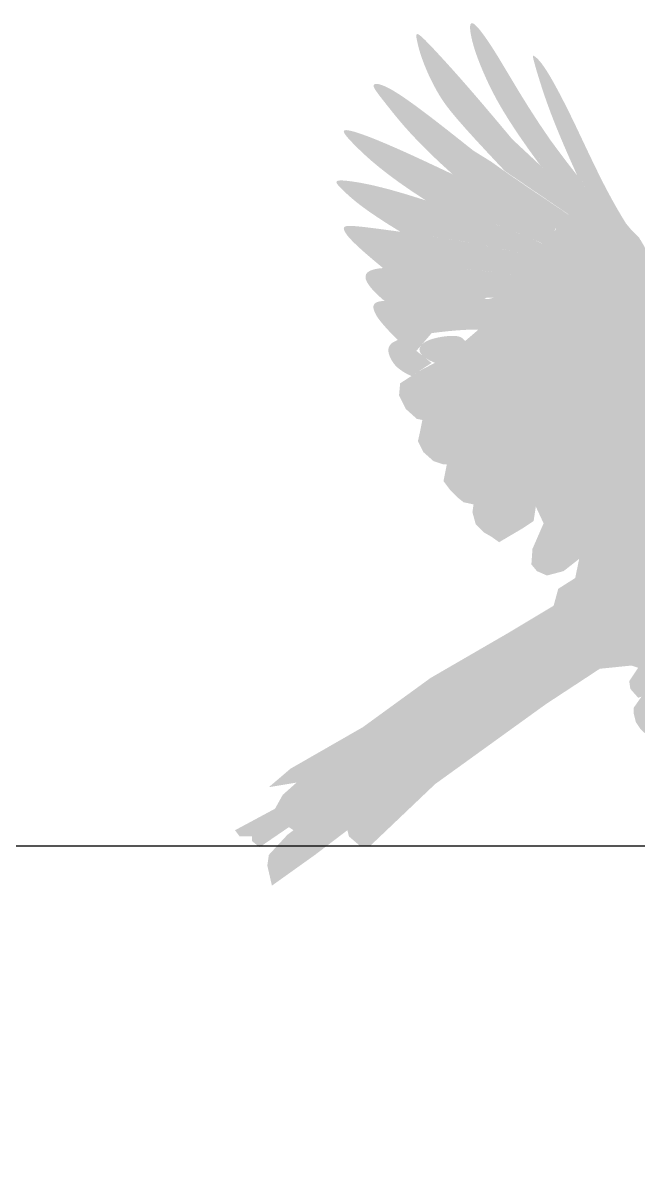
# Model space of a CAD drawing. Header units: millimetres. Extents: x 471 to 1044, y 7 to 541.
# Drawn here: x 819.11 to 837.96, y 113.46 to 148.94 of the extents above; entities that cross this region are included whole.
import ezdxf

# ---------------------------------------------------------------- set-up
doc = ezdxf.new("R2010")
doc.units = ezdxf.units.MM
doc.layers.add('Images', color=7, linetype='Continuous')
doc.layers.add('magpiefill', color=3, linetype='Continuous')
picture_1 = doc.add_image_def('image5.jpg', size_in_pixel=(1024, 768))

msp = doc.modelspace()

# ---------------------------------------------------------------- hatches: boundary and pattern name
at = {"layer": 'magpiefill'}
h = msp.add_hatch(color=255, dxfattribs=at)
h.dxf.hatch_style = 1
h.paths.add_polyline_path([(833.931, 147.479), (833.84, 147.631), (833.75, 147.781), (833.661, 147.927), (833.573, 148.068), (833.485, 148.206), (833.398, 148.338), (833.313, 148.463), (833.232, 148.578), (833.154, 148.681), (833.082, 148.771), (833.017, 148.843), (832.959, 148.897), (832.911, 148.93), (832.874, 148.941), (832.846, 148.929), (832.827, 148.898), (832.818, 148.849), (832.816, 148.784), (832.822, 148.704), (832.836, 148.611), (832.856, 148.508), (832.882, 148.395), (832.915, 148.272), (832.955, 148.138), (833.003, 147.992), (833.061, 147.834), (833.127, 147.662), (833.205, 147.476), (833.293, 147.275), (833.393, 147.058), (833.513, 146.818), (833.656, 146.55), (833.831, 146.248), (834.044, 145.905), (834.301, 145.515), (834.564, 145.137), (834.983, 144.752), (835.356, 144.407), (835.553, 144.225), (835.72, 144.07), (835.862, 143.939), (835.982, 143.829), (836.082, 143.738), (836.166, 143.663), (836.235, 143.603), (836.292, 143.557), (836.337, 143.523), (836.373, 143.5), (836.401, 143.486), (836.423, 143.481), (836.44, 143.482), (836.454, 143.49), (836.464, 143.507), (836.467, 143.536), (836.461, 143.582), (836.444, 143.648), (836.414, 143.738), (836.37, 143.854), (836.31, 143.997), (835.734, 144.741), (835.289, 145.338), (834.938, 145.854), (834.614, 146.355), (834.316, 146.835), (834.098, 147.199)])
h = msp.add_hatch(color=253, dxfattribs=at)
h.dxf.hatch_style = 1
h.paths.add_polyline_path([(832.076, 147.739), (831.966, 147.86), (831.861, 147.973), (831.763, 148.079), (831.67, 148.179), (831.584, 148.27), (831.504, 148.352), (831.432, 148.425), (831.368, 148.486), (831.312, 148.536), (831.265, 148.573), (831.228, 148.596), (831.2, 148.605), (831.182, 148.601), (831.171, 148.584), (831.167, 148.557), (831.168, 148.522), (831.174, 148.478), (831.183, 148.429), (831.195, 148.376), (831.207, 148.319), (831.221, 148.258), (831.238, 148.192), (831.257, 148.122), (831.28, 148.044), (831.307, 147.96), (831.338, 147.867), (831.375, 147.766), (831.418, 147.655), (831.467, 147.536), (831.521, 147.409), (831.582, 147.277), (831.648, 147.141), (831.72, 147.002), (831.797, 146.861), (831.88, 146.72), (831.971, 146.577), (832.08, 146.421), (832.222, 146.237), (832.409, 146.012), (832.655, 145.73), (832.973, 145.378), (833.377, 144.942), (833.88, 144.406), (835.843, 143.067), (835.854, 143.073), (835.957, 143.073), (836.003, 143.061), (835.417, 143.495), (834.956, 143.845), (834.602, 144.124), (834.335, 144.346), (834.138, 144.523), (833.99, 144.669), (833.874, 144.796), (833.77, 144.918), (833.663, 145.046), (833.55, 145.179), (833.434, 145.318), (833.316, 145.46), (833.196, 145.605), (833.077, 145.751), (832.96, 145.897), (832.846, 146.041), (832.736, 146.183), (832.631, 146.321), (832.531, 146.456), (832.437, 146.586), (832.349, 146.712), (832.267, 146.832), (832.192, 146.947), (832.125, 147.055), (832.065, 147.156), (832.014, 147.248), (831.974, 147.327), (831.946, 147.391), (831.933, 147.436), (831.935, 147.461), (831.955, 147.461), (831.994, 147.434), (832.053, 147.379), (832.13, 147.299), (832.222, 147.199), (832.327, 147.083), (832.442, 146.957), (832.564, 146.825), (832.69, 146.693), (832.818, 146.564), (832.949, 146.439), (833.107, 146.295), (833.317, 146.104), (833.607, 145.841), (834.005, 145.476), (834.11, 145.378), (833.914, 145.612), (833.724, 145.839), (833.541, 146.056), (833.364, 146.265), (833.194, 146.465), (833.031, 146.656), (832.874, 146.838), (832.724, 147.011), (832.581, 147.174), (832.445, 147.328), (832.316, 147.474), (832.193, 147.61)])
h = msp.add_hatch(color=255, dxfattribs=at)
h.dxf.hatch_style = 1
h.paths.add_polyline_path([(835.473, 146.942), (835.384, 147.103), (835.3, 147.252), (835.22, 147.387), (835.145, 147.506), (835.078, 147.607), (835.016, 147.692), (834.962, 147.76), (834.914, 147.815), (834.872, 147.858), (834.836, 147.89), (834.806, 147.913), (834.782, 147.928), (834.764, 147.937), (834.751, 147.939), (834.744, 147.933), (834.741, 147.919), (834.744, 147.896), (834.751, 147.862), (834.762, 147.817), (834.777, 147.76), (834.796, 147.69), (834.819, 147.608), (834.846, 147.511), (834.879, 147.401), (834.917, 147.276), (834.961, 147.137), (835.01, 146.982), (835.067, 146.811), (835.13, 146.623), (835.205, 146.412), (835.295, 146.169), (835.404, 145.889), (835.536, 145.564), (835.695, 145.185), (835.861, 144.805), (836.034, 144.585), (836.183, 144.395), (836.311, 144.23), (836.421, 144.09), (836.515, 143.971), (836.596, 143.871), (836.666, 143.788), (836.728, 143.72), (836.783, 143.665), (836.833, 143.626), (836.875, 143.607), (836.91, 143.61), (836.936, 143.64), (836.953, 143.701), (836.96, 143.794), (836.956, 143.925), (836.915, 144.004), (836.801, 144.23), (836.693, 144.449), (836.589, 144.663), (836.489, 144.872), (836.392, 145.075), (836.298, 145.274), (836.206, 145.469), (836.115, 145.661), (836.025, 145.851), (835.934, 146.038), (835.842, 146.225), (835.75, 146.411), (835.656, 146.593), (835.564, 146.771)])
h = msp.add_hatch(color=255, dxfattribs=at)
h.dxf.hatch_style = 1
h.paths.add_polyline_path([(834.005, 145.476), (833.607, 145.841), (833.317, 146.104), (833.107, 146.295), (832.949, 146.439), (832.818, 146.564), (832.69, 146.693), (832.564, 146.825), (832.442, 146.957), (832.327, 147.083), (832.222, 147.199), (832.13, 147.299), (832.053, 147.379), (831.994, 147.434), (831.955, 147.461), (831.935, 147.461), (831.933, 147.436), (831.946, 147.391), (831.974, 147.327), (832.014, 147.248), (832.065, 147.156), (832.125, 147.055), (832.192, 146.947), (832.267, 146.832), (832.349, 146.712), (832.437, 146.586), (832.531, 146.456), (832.631, 146.321), (832.736, 146.183), (832.846, 146.041), (832.96, 145.897), (833.077, 145.751), (833.196, 145.605), (833.316, 145.46), (833.434, 145.318), (833.55, 145.179), (833.663, 145.046), (833.77, 144.918), (833.874, 144.796), (833.99, 144.669), (834.138, 144.523), (834.335, 144.346), (834.602, 144.124), (834.956, 143.845), (835.417, 143.495), (836.003, 143.061), (836.093, 143.038), (836.264, 143.004), (836.502, 143.038), (836.553, 143.049), (836.491, 143.112), (836.417, 143.187), (836.332, 143.273), (836.237, 143.368), (836.132, 143.473), (836.069, 143.536), (835.227, 144.333), (834.535, 144.982)])
h = msp.add_hatch(color=253, dxfattribs=at)
h.dxf.hatch_style = 1
h.paths.add_polyline_path([(831.449, 146.178), (831.291, 146.297), (831.139, 146.409), (830.994, 146.514), (830.856, 146.611), (830.725, 146.701), (830.602, 146.781), (830.487, 146.853), (830.38, 146.915), (830.281, 146.967), (830.191, 147.009), (830.111, 147.04), (830.04, 147.062), (829.981, 147.074), (829.932, 147.077), (829.895, 147.07), (829.87, 147.055), (829.859, 147.031), (829.86, 146.998), (829.876, 146.956), (829.907, 146.901), (829.952, 146.833), (830.013, 146.749), (830.091, 146.647), (830.186, 146.526), (830.298, 146.384), (830.429, 146.219), (830.583, 146.03), (830.765, 145.814), (830.981, 145.572), (831.236, 145.301), (831.534, 145), (831.881, 144.668), (832.282, 144.303), (832.342, 144.274), (832.559, 144.169), (832.777, 144.064), (832.856, 144.025), (832.685, 144.252), (832.526, 144.458), (832.38, 144.642), (832.248, 144.808), (832.129, 144.954), (832.023, 145.084), (831.931, 145.197), (831.852, 145.295), (831.787, 145.378), (831.735, 145.449), (831.695, 145.508), (831.667, 145.556), (831.652, 145.594), (831.648, 145.623), (831.655, 145.645), (831.672, 145.66), (831.702, 145.669), (831.758, 145.661), (831.853, 145.626), (832.005, 145.555), (832.228, 145.435), (832.536, 145.258), (832.92, 145.027), (832.655, 145.237), (832.413, 145.429), (832.19, 145.605), (831.985, 145.766), (831.794, 145.914), (831.616, 146.051)])
h = msp.add_hatch(color=253, dxfattribs=at)
h.dxf.hatch_style = 1
h.paths.add_polyline_path([(831.215, 144.805), (830.987, 144.91), (830.761, 145.012), (830.54, 145.11), (830.325, 145.203), (830.119, 145.291), (829.923, 145.371), (829.739, 145.444), (829.57, 145.507), (829.417, 145.561), (829.282, 145.604), (829.167, 145.635), (829.074, 145.654), (829.005, 145.659), (828.962, 145.65), (828.944, 145.626), (828.95, 145.587), (828.981, 145.532), (829.033, 145.462), (829.108, 145.377), (829.204, 145.275), (829.32, 145.157), (829.457, 145.023), (829.62, 144.87), (829.814, 144.698), (830.045, 144.506), (830.32, 144.291), (830.644, 144.052), (831.024, 143.789), (831.465, 143.499), (831.572, 143.465), (831.861, 143.369), (832.164, 143.268), (832.258, 143.236), (831.945, 143.441), (831.679, 143.635), (831.456, 143.817), (831.273, 143.987), (831.125, 144.143), (831.008, 144.284), (830.918, 144.409), (830.851, 144.517), (830.805, 144.606), (830.793, 144.673), (830.828, 144.712), (830.924, 144.719), (831.096, 144.69), (831.358, 144.62), (831.725, 144.504), (832.209, 144.338), (832.123, 144.379), (831.9, 144.485), (831.674, 144.591), (831.445, 144.698)])
h = msp.add_hatch(color=255, dxfattribs=at)
h.dxf.hatch_style = 1
h.paths.add_polyline_path([(833.472, 144.685), (832.946, 145.011), (832.536, 145.258), (832.228, 145.435), (832.005, 145.555), (831.853, 145.626), (831.758, 145.661), (831.702, 145.669), (831.672, 145.66), (831.655, 145.645), (831.648, 145.623), (831.652, 145.594), (831.667, 145.556), (831.695, 145.508), (831.735, 145.449), (831.787, 145.378), (831.852, 145.295), (831.931, 145.197), (832.023, 145.084), (832.129, 144.954), (832.248, 144.808), (832.38, 144.642), (832.526, 144.458), (832.685, 144.252), (832.856, 144.025), (832.995, 143.956), (833.217, 143.847), (833.442, 143.734), (833.672, 143.617), (833.909, 143.496), (834.149, 143.371), (834.388, 143.244), (834.623, 143.117), (834.85, 142.991), (835.065, 142.866), (835.265, 142.745), (835.445, 142.629), (835.582, 142.629), (835.684, 142.629), (835.752, 142.698), (835.854, 142.698), (835.888, 142.868), (835.888, 142.936), (835.718, 143.004), (835.836, 143.063), (835.644, 143.194), (835.417, 143.347), (835.164, 143.518), (834.892, 143.701), (834.609, 143.892), (834.323, 144.087), (834.043, 144.28), (833.775, 144.467), (833.527, 144.645)])
h = msp.add_hatch(color=253, dxfattribs=at)
h.dxf.hatch_style = 1
h.paths.add_polyline_path([(836.553, 143.689), (836.308, 144.002), (836.37, 143.854), (836.414, 143.738), (836.444, 143.648), (836.461, 143.582), (836.467, 143.536), (836.464, 143.507), (836.454, 143.49), (836.44, 143.482), (836.423, 143.481), (836.401, 143.486), (836.373, 143.5), (836.337, 143.523), (836.292, 143.557), (836.235, 143.603), (836.166, 143.663), (836.082, 143.738), (835.982, 143.829), (835.862, 143.939), (835.72, 144.07), (835.553, 144.225), (835.356, 144.407), (835.128, 144.618), (834.865, 144.86), (834.564, 145.137), (834.609, 145.072), (834.974, 144.571), (835.227, 144.333), (836.107, 143.5), (836.551, 143.048), (836.843, 143.107), (837.014, 143.107)])
h = msp.add_hatch(color=253, dxfattribs=at)
h.dxf.hatch_style = 1
h.paths.add_polyline_path([(837.162, 143.538), (837.035, 143.774), (836.956, 143.925), (836.96, 143.794), (836.953, 143.701), (836.936, 143.64), (836.91, 143.61), (836.875, 143.607), (836.833, 143.626), (836.783, 143.665), (836.728, 143.72), (836.666, 143.788), (836.596, 143.871), (836.515, 143.971), (836.421, 144.09), (836.311, 144.23), (836.183, 144.395), (836.034, 144.585), (835.861, 144.805), (835.886, 144.747), (836.102, 144.265), (836.177, 144.169), (836.553, 143.689), (837.014, 143.107), (837.014, 142.97), (837.048, 142.8), (837.287, 142.698), (837.593, 142.8), (837.441, 143.051), (837.297, 143.297)])
h = msp.add_hatch(color=255, dxfattribs=at)
h.dxf.hatch_style = 1
h.paths.add_polyline_path([(831.679, 143.635), (831.945, 143.441), (832.255, 143.238), (832.997, 142.981), (833.66, 142.742), (834.306, 142.493), (835.022, 142.186), (835.172, 142.186), (835.309, 142.22), (835.377, 142.323), (835.423, 142.644), (835.265, 142.745), (835.065, 142.866), (834.85, 142.991), (834.623, 143.117), (834.388, 143.244), (834.149, 143.371), (833.909, 143.496), (833.672, 143.617), (833.442, 143.734), (833.217, 143.847), (832.995, 143.956), (832.777, 144.064), (832.559, 144.169), (832.342, 144.274), (832.209, 144.338), (831.725, 144.504), (831.358, 144.62), (831.096, 144.69), (830.924, 144.719), (830.828, 144.712), (830.793, 144.673), (830.805, 144.606), (830.851, 144.517), (830.918, 144.409), (831.008, 144.284), (831.125, 144.143), (831.273, 143.987), (831.456, 143.817)])
h = msp.add_hatch(color=253, dxfattribs=at)
h.dxf.hatch_style = 1
h.paths.add_polyline_path([(830.785, 143.712), (830.551, 143.78), (830.333, 143.841), (830.129, 143.894), (829.94, 143.941), (829.766, 143.98), (829.607, 144.013), (829.462, 144.041), (829.332, 144.063), (829.215, 144.081), (829.112, 144.095), (829.023, 144.105), (828.946, 144.112), (828.882, 144.115), (828.829, 144.115), (828.787, 144.111), (828.756, 144.104), (828.734, 144.093), (828.722, 144.079), (828.718, 144.061), (828.724, 144.038), (828.739, 144.01), (828.765, 143.976), (828.802, 143.934), (828.85, 143.883), (828.911, 143.823), (828.985, 143.752), (829.074, 143.669), (829.183, 143.572), (829.321, 143.458), (829.493, 143.324), (829.708, 143.168), (829.972, 142.988), (830.293, 142.779), (830.677, 142.541), (830.833, 142.52), (831.022, 142.494), (831.218, 142.466), (831.241, 142.462), (831.063, 142.551), (830.913, 142.639), (830.79, 142.724), (830.689, 142.807), (830.608, 142.886), (830.544, 142.96), (830.493, 143.029), (830.453, 143.092), (830.42, 143.149), (830.394, 143.199), (830.375, 143.244), (830.361, 143.284), (830.353, 143.32), (830.35, 143.354), (830.352, 143.385), (830.358, 143.415), (830.368, 143.443), (830.382, 143.47), (830.401, 143.496), (830.426, 143.519), (830.456, 143.538), (830.493, 143.554), (830.537, 143.565), (830.59, 143.571), (830.65, 143.572), (830.721, 143.566), (830.804, 143.554), (830.901, 143.534), (831.013, 143.506), (831.142, 143.47), (831.291, 143.425), (831.461, 143.37), (831.655, 143.304), (831.89, 143.221), (832.18, 143.115), (832.542, 142.978), (832.993, 142.805), (833.55, 142.588), (834.229, 142.32), (835.046, 141.996), (835.036, 142.016), (835.002, 142.186), (834.733, 142.31), (834.44, 142.436), (834.13, 142.561), (833.806, 142.686), (833.473, 142.81), (833.138, 142.931), (832.805, 143.048), (832.479, 143.161), (832.164, 143.268), (831.861, 143.369), (831.572, 143.465), (831.296, 143.554), (831.034, 143.636)])
h = msp.add_hatch(color=255, dxfattribs=at)
h.dxf.hatch_style = 1
h.paths.add_polyline_path([(831.655, 143.304), (831.461, 143.37), (831.291, 143.425), (831.142, 143.47), (831.013, 143.506), (830.901, 143.534), (830.804, 143.554), (830.721, 143.566), (830.65, 143.572), (830.59, 143.571), (830.537, 143.565), (830.493, 143.554), (830.456, 143.538), (830.426, 143.519), (830.401, 143.496), (830.382, 143.47), (830.368, 143.443), (830.358, 143.415), (830.352, 143.385), (830.35, 143.354), (830.353, 143.32), (830.361, 143.284), (830.375, 143.244), (830.394, 143.199), (830.42, 143.149), (830.453, 143.092), (830.493, 143.029), (830.544, 142.96), (830.608, 142.886), (830.689, 142.807), (830.79, 142.724), (830.913, 142.639), (831.063, 142.551), (831.238, 142.464), (831.861, 142.369), (832.586, 142.246), (833.319, 142.108), (833.875, 141.992), (834.438, 141.857), (834.438, 141.856), (834.555, 141.828), (834.73, 141.787), (834.921, 141.744), (835.135, 141.697), (835.104, 141.88), (835.046, 141.996), (834.229, 142.32), (833.55, 142.588), (832.993, 142.805), (832.542, 142.978), (832.18, 143.115), (831.89, 143.221)])
at = {"layer": 'magpiefill', "true_color": 0x010101}
h = msp.add_hatch(color=18, dxfattribs=at)
h.dxf.hatch_style = 1
edge = h.paths.add_edge_path()
edge.add_line((837.764, 129.235), (836.793, 129.136))
edge.add_line((836.793, 129.136), (835.141, 128.051))
edge.add_line((835.141, 128.051), (831.743, 125.598))
edge.add_line((831.743, 125.598), (829.761, 123.711))
edge.add_line((829.761, 123.711), (829.431, 123.711))
edge.add_line((829.431, 123.711), (829.1, 123.994))
edge.add_line((829.1, 123.994), (829.053, 124.183))
edge.add_line((829.053, 124.183), (828.062, 123.428))
edge.add_line((828.062, 123.428), (826.74, 122.484))
edge.add_line((826.74, 122.484), (826.599, 123.098))
edge.add_line((826.599, 123.098), (826.646, 123.428))
edge.add_line((826.646, 123.428), (827.212, 124.041))
edge.add_line((827.212, 124.041), (827.401, 124.183))
edge.add_line((827.401, 124.183), (827.259, 124.277))
edge.add_line((827.259, 124.277), (826.363, 123.664))
edge.add_line((826.363, 123.664), (826.127, 123.852))
edge.add_line((826.127, 123.852), (826.127, 123.994))
edge.add_line((826.127, 123.994), (825.749, 123.994))
edge.add_line((825.749, 123.994), (825.608, 124.183))
edge.add_line((825.608, 124.183), (826.835, 124.843))
edge.add_line((826.835, 124.843), (827.071, 125.268))
edge.add_line((827.071, 125.268), (827.495, 125.645))
edge.add_line((827.495, 125.645), (826.646, 125.504))
edge.add_line((826.646, 125.504), (827.307, 126.07))
edge.add_line((827.307, 126.07), (829.525, 127.343))
edge.add_line((829.525, 127.343), (831.602, 128.853))
edge.add_line((831.602, 128.853), (833.962, 130.221))
edge.add_line((833.962, 130.221), (835.377, 131.07))
edge.add_line((835.377, 131.07), (835.519, 131.589))
edge.add_line((835.519, 131.589), (836.038, 131.919))
edge.add_line((836.038, 131.919), (836.605, 131.683))
edge.add_line((836.605, 131.683), (836.982, 131.73))
edge.add_line((836.982, 131.73), (837.785, 132.391))
edge.add_line((837.785, 132.391), (838.445, 132.815))
edge.add_line((838.445, 132.815), (838.492, 131.872))
edge.add_line((838.492, 131.872), (838.304, 131.164))
edge.add_line((838.304, 131.164), (838.115, 131.07))
edge.add_line((838.115, 131.07), (837.832, 131.164))
edge.add_line((837.832, 131.164), (837.454, 130.787))
edge.add_line((837.454, 130.787), (838.037, 130.292))
edge.add_line((838.037, 130.292), (838.139, 130.735))
edge.add_line((838.139, 130.735), (838.616, 131.007))
edge.add_line((838.616, 131.007), (839.332, 131.041))
edge.add_line((839.332, 131.041), (839.742, 130.905))
edge.add_line((839.742, 130.905), (839.742, 130.598))
edge.add_line((839.742, 130.598), (839.401, 130.462))
edge.add_line((839.401, 130.462), (838.753, 130.326))
edge.add_line((838.753, 130.326), (838.003, 129.746))
edge.add_line((838.003, 129.746), (838.003, 129.337))
edge.add_line((838.003, 129.337), (838.616, 129.576))
edge.add_line((838.616, 129.576), (840.117, 130.155))
edge.add_line((840.117, 130.155), (841.106, 130.701))
edge.add_line((841.106, 130.701), (842.095, 131.416))
edge.add_line((842.095, 131.416), (843.39, 132.371))
edge.add_line((843.39, 132.371), (842.708, 132.132))
edge.add_line((842.708, 132.132), (842.06, 131.894))
edge.add_line((842.06, 131.894), (841.378, 132.064))
edge.add_line((841.378, 132.064), (840.765, 132.575))
edge.add_line((840.765, 132.575), (840.39, 133.325))
edge.add_line((840.39, 133.325), (840.253, 134.177))
edge.add_line((840.253, 134.177), (840.424, 134.961))
edge.add_line((840.424, 134.961), (841.14, 135.745))
edge.add_line((841.14, 135.745), (840.765, 135.608))
edge.add_line((840.765, 135.608), (838.992, 134.688))
edge.add_line((838.992, 134.688), (837.457, 133.836))
edge.add_line((837.457, 133.836), (836.605, 133.155))
edge.add_line((836.605, 133.155), (836.161, 132.507))
edge.add_line((836.161, 132.507), (835.684, 132.132))
edge.add_line((835.684, 132.132), (835.172, 131.996))
edge.add_line((835.172, 131.996), (834.865, 132.132))
edge.add_line((834.865, 132.132), (834.695, 132.337))
edge.add_line((834.695, 132.337), (834.729, 132.814))
edge.add_line((834.729, 132.814), (835.07, 133.598))
edge.add_line((835.07, 133.598), (834.831, 134.109))
edge.add_line((834.831, 134.109), (834.763, 133.666))
edge.add_line((834.763, 133.666), (834.456, 133.461))
edge.add_line((834.456, 133.461), (833.706, 133.018))
edge.add_line((833.706, 133.018), (833.467, 133.189))
edge.add_line((833.467, 133.189), (833.229, 133.325))
edge.add_line((833.229, 133.325), (832.99, 133.564))
edge.add_line((832.99, 133.564), (832.888, 133.938))
edge.add_line((832.888, 133.938), (832.922, 134.177))
edge.add_line((832.922, 134.177), (832.615, 134.245))
edge.add_line((832.615, 134.245), (832.444, 134.382))
edge.add_line((832.444, 134.382), (832.206, 134.62))
edge.add_line((832.206, 134.62), (832.001, 134.893))
edge.add_line((832.001, 134.893), (832.103, 135.404))
edge.add_line((832.103, 135.404), (832.001, 135.404))
edge.add_line((832.001, 135.404), (831.694, 135.506))
edge.add_line((831.694, 135.506), (831.387, 135.779))
edge.add_line((831.387, 135.779), (831.217, 136.12))
edge.add_line((831.217, 136.12), (831.285, 136.426))
edge.add_line((831.285, 136.426), (831.353, 136.767))
edge.add_line((831.353, 136.767), (831.183, 136.801))
edge.add_line((831.183, 136.801), (830.842, 137.108))
edge.add_line((830.842, 137.108), (830.637, 137.517))
edge.add_line((830.637, 137.517), (830.671, 137.892))
edge.add_line((830.671, 137.892), (831.251, 138.267))
edge.add_line((831.251, 138.267), (832.035, 138.676))
edge.add_line((832.035, 138.676), (832.581, 139.119))
edge.add_line((832.581, 139.119), (833.058, 139.528))
edge.add_line((833.058, 139.528), (833.126, 139.596))
edge.add_line((833.126, 139.596), (833.297, 139.664))
edge.add_line((833.297, 139.664), (833.502, 139.835))
edge.add_line((833.502, 139.835), (833.536, 139.971))
edge.add_line((833.536, 139.971), (833.536, 140.073))
edge.add_line((833.536, 140.073), (833.502, 140.21))
edge.add_line((833.502, 140.21), (833.399, 140.312))
edge.add_line((833.399, 140.312), (833.297, 140.38))
edge.add_line((833.297, 140.38), (833.161, 140.414))
edge.add_line((833.161, 140.414), (833.263, 140.482))
edge.add_line((833.263, 140.482), (833.399, 140.482))
edge.add_line((833.399, 140.482), (833.536, 140.516))
edge.add_line((833.536, 140.516), (833.774, 140.516))
edge.add_line((833.774, 140.516), (833.911, 140.516))
edge.add_line((833.911, 140.516), (834.013, 140.55))
edge.add_line((834.013, 140.55), (834.115, 140.619))
edge.add_line((834.115, 140.619), (834.183, 140.789))
edge.add_line((834.183, 140.789), (834.218, 140.891))
edge.add_line((834.218, 140.891), (834.081, 141.028))
edge.add_line((834.081, 141.028), (833.638, 141.266))
edge.add_line((833.638, 141.266), (834.218, 141.13))
edge.add_line((834.218, 141.13), (834.524, 141.062))
edge.add_line((834.524, 141.062), (834.695, 141.164))
edge.add_line((834.695, 141.164), (834.695, 141.232))
edge.add_line((834.695, 141.232), (834.695, 141.402))
edge.add_line((834.695, 141.402), (834.593, 141.471))
edge.add_line((834.593, 141.471), (834.524, 141.641))
edge.add_line((834.524, 141.641), (834.797, 141.607))
edge.add_line((834.797, 141.607), (834.934, 141.607))
edge.add_line((834.934, 141.607), (835.138, 141.607))
edge.add_line((835.138, 141.607), (835.138, 141.675))
edge.add_line((835.138, 141.675), (835.104, 141.88))
edge.add_line((835.104, 141.88), (835.036, 142.016))
edge.add_line((835.036, 142.016), (835.002, 142.186))
edge.add_line((835.002, 142.186), (835.172, 142.186))
edge.add_line((835.172, 142.186), (835.309, 142.22))
edge.add_line((835.309, 142.22), (835.377, 142.323))
edge.add_line((835.377, 142.323), (835.411, 142.561))
edge.add_line((835.411, 142.561), (835.445, 142.629))
edge.add_line((835.445, 142.629), (835.582, 142.629))
edge.add_line((835.582, 142.629), (835.684, 142.629))
edge.add_line((835.684, 142.629), (835.752, 142.698))
edge.add_line((835.752, 142.698), (835.854, 142.698))
edge.add_line((835.854, 142.698), (835.888, 142.868))
edge.add_line((835.888, 142.868), (835.888, 142.936))
edge.add_line((835.888, 142.936), (835.718, 143.004))
edge.add_line((835.718, 143.004), (835.854, 143.073))
edge.add_line((835.854, 143.073), (835.957, 143.073))
edge.add_line((835.957, 143.073), (836.093, 143.038))
edge.add_line((836.093, 143.038), (836.264, 143.004))
edge.add_line((836.264, 143.004), (836.502, 143.038))
edge.add_line((836.502, 143.038), (836.843, 143.107))
edge.add_line((836.843, 143.107), (837.014, 143.107))
edge.add_line((837.014, 143.107), (837.014, 142.97))
edge.add_line((837.014, 142.97), (837.048, 142.8))
edge.add_line((837.048, 142.8), (837.287, 142.698))
edge.add_line((837.287, 142.698), (837.593, 142.8))
edge.add_line((837.593, 142.8), (837.764, 142.595))
edge.add_line((837.764, 142.595), (838.003, 142.358))
edge.add_arc((778.807, 107.797), 68.546, 24.71968, 30.27788, ccw=False)
edge.add_arc((842.18, 137.373), 1.435, 219.4264, 277.5113)
edge.add_arc((843.731, 134.701), 1.849, 76.0979, 137.4829, ccw=False)
edge.add_arc((843.63, 132.439), 4.093, 60.0192, 82.349, ccw=False)
edge.add_arc((843.685, 129.956), 6.349, 55.1607, 71.7322, ccw=False)
edge.add_arc((847.136, 132.144), 3.028, 86.6589, 120.3195)
edge.add_arc((848.063, 130.646), 4.789, 120.8491, 144.9822)
edge.add_arc((844.788, 133.051), 0.733, 152.0183, 206.956)
edge.add_arc((788.781, 65.236), 87.281, 45.89312, 50.63923, ccw=False)
edge.add_line((849.529, 127.907), (849.46, 127.633))
edge.add_line((849.46, 127.633), (849.562, 127.497))
edge.add_line((849.562, 127.497), (849.869, 127.395))
edge.add_line((849.869, 127.395), (849.767, 127.19))
edge.add_line((849.767, 127.19), (849.903, 127.02))
edge.add_line((849.903, 127.02), (849.971, 126.849))
edge.add_line((849.971, 126.849), (849.733, 126.645))
edge.add_line((849.733, 126.645), (849.699, 126.44))
edge.add_line((849.699, 126.44), (849.801, 126.236))
edge.add_line((849.801, 126.236), (849.528, 126.134))
edge.add_line((849.528, 126.134), (849.255, 126.202))
edge.add_line((849.255, 126.202), (849.29, 125.963))
edge.add_line((849.29, 125.963), (848.914, 125.861))
edge.add_line((848.914, 125.861), (848.744, 125.963))
edge.add_line((848.744, 125.963), (848.642, 125.997))
edge.add_line((848.642, 125.997), (848.539, 125.861))
edge.add_line((848.539, 125.861), (848.369, 125.725))
edge.add_line((848.369, 125.725), (848.198, 125.793))
edge.add_line((848.198, 125.793), (847.755, 125.486))
edge.add_line((847.755, 125.486), (847.755, 125.622))
edge.add_line((847.755, 125.622), (847.448, 125.895))
edge.add_line((847.448, 125.895), (847.448, 126.031))
edge.add_line((847.448, 126.031), (847.38, 125.963))
edge.add_line((847.38, 125.963), (847.175, 125.656))
edge.add_line((847.175, 125.656), (847.175, 125.452))
edge.add_line((847.175, 125.452), (847.175, 125.009))
edge.add_line((847.175, 125.009), (846.937, 125.009))
edge.add_line((846.937, 125.009), (846.834, 125.111))
edge.add_line((846.834, 125.111), (846.8, 125.179))
edge.add_line((846.8, 125.179), (846.459, 125.282))
edge.add_line((846.459, 125.282), (846.289, 125.384))
edge.add_line((846.289, 125.384), (846.221, 125.316))
edge.add_line((846.221, 125.316), (846.221, 125.145))
edge.add_line((846.221, 125.145), (846.016, 124.873))
edge.add_line((846.016, 124.873), (845.88, 124.975))
edge.add_line((845.88, 124.975), (845.88, 125.077))
edge.add_line((845.88, 125.077), (845.47, 124.975))
edge.add_line((845.47, 124.975), (845.266, 124.736))
edge.add_line((845.266, 124.736), (844.822, 124.566))
edge.add_line((844.822, 124.566), (844.618, 124.668))
edge.add_line((844.618, 124.668), (844.516, 124.839))
edge.add_line((844.516, 124.839), (844.345, 124.839))
edge.add_line((844.345, 124.839), (843.97, 124.532))
edge.add_line((843.97, 124.532), (843.629, 124.191))
edge.add_line((843.629, 124.191), (843.288, 123.782))
edge.add_line((843.288, 123.782), (843.015, 123.441))
edge.add_line((843.015, 123.441), (842.777, 123.203))
edge.add_line((842.777, 123.203), (842.436, 123.1))
edge.add_line((842.436, 123.1), (842.129, 123.168))
edge.add_line((842.129, 123.168), (841.924, 123.373))
edge.add_line((841.924, 123.373), (841.719, 123.577))
edge.add_line((841.719, 123.577), (841.617, 123.884))
edge.add_line((841.617, 123.884), (841.447, 124.123))
edge.add_line((841.447, 124.123), (841.276, 124.157))
edge.add_line((841.276, 124.157), (841.072, 124.225))
edge.add_line((841.072, 124.225), (840.901, 124.225))
edge.add_line((840.901, 124.225), (840.594, 124.702))
edge.add_line((840.594, 124.702), (840.287, 125.111))
edge.add_line((840.287, 125.111), (840.151, 125.111))
edge.add_line((840.151, 125.111), (839.878, 125.247))
edge.add_line((839.878, 125.247), (839.401, 125.691))
edge.add_line((839.401, 125.691), (839.264, 125.895))
edge.add_line((839.264, 125.895), (839.196, 126.031))
edge.add_line((839.196, 126.031), (839.162, 126.236))
edge.add_line((839.162, 126.236), (839.026, 126.236))
edge.add_line((839.026, 126.236), (838.719, 126.338))
edge.add_line((838.719, 126.338), (838.685, 126.406))
edge.add_line((838.685, 126.406), (838.548, 126.611))
edge.add_line((838.548, 126.611), (838.514, 126.679))
edge.add_line((838.514, 126.679), (838.344, 127.054))
edge.add_line((838.344, 127.054), (838.139, 127.19))
edge.add_line((838.139, 127.19), (838.037, 127.292))
edge.add_line((838.037, 127.292), (837.9, 127.497))
edge.add_line((837.9, 127.497), (837.832, 127.77))
edge.add_line((837.832, 127.77), (837.832, 127.94))
edge.add_line((837.832, 127.94), (838.071, 128.281))
edge.add_line((838.071, 128.281), (837.969, 128.247))
edge.add_line((837.969, 128.247), (837.73, 128.519))
edge.add_line((837.73, 128.519), (837.696, 128.758))
edge.add_line((837.696, 128.758), (837.969, 129.167))
edge.add_line((837.969, 129.167), (837.764, 129.235))
at = {"layer": 'magpiefill'}
h = msp.add_hatch(color=253, dxfattribs=at)
h.dxf.hatch_style = 1
h.paths.add_polyline_path([(831.423, 142.436), (831.218, 142.466), (831.022, 142.494), (830.833, 142.52), (830.65, 142.545), (830.472, 142.569), (830.298, 142.592), (830.127, 142.615), (829.962, 142.637), (829.803, 142.657), (829.653, 142.676), (829.514, 142.692), (829.387, 142.705), (829.275, 142.715), (829.179, 142.72), (829.101, 142.721), (829.04, 142.716), (828.995, 142.706), (828.964, 142.69), (828.948, 142.667), (828.944, 142.637), (828.952, 142.6), (828.97, 142.556), (829, 142.502), (829.046, 142.435), (829.118, 142.348), (829.224, 142.237), (829.371, 142.094), (829.569, 141.916), (829.824, 141.696), (830.146, 141.428), (830.333, 141.437), (830.552, 141.439), (830.803, 141.435), (831.086, 141.425), (831.4, 141.411), (831.737, 141.394), (832.086, 141.373), (832.436, 141.351), (832.777, 141.329), (833.098, 141.306), (833.389, 141.285), (833.638, 141.266), (834.218, 141.13), (834.524, 141.062), (834.695, 141.164), (834.695, 141.232), (834.695, 141.402), (834.593, 141.471), (834.524, 141.641), (834.797, 141.607), (834.934, 141.607), (835.138, 141.607), (835.138, 141.675), (835.135, 141.697), (834.921, 141.744), (834.73, 141.787), (834.555, 141.828), (834.392, 141.868), (834.232, 141.906), (834.071, 141.945), (833.901, 141.984), (833.718, 142.025), (833.515, 142.067), (833.297, 142.111), (833.065, 142.156), (832.826, 142.201), (832.581, 142.245), (832.336, 142.288), (832.095, 142.329), (831.86, 142.368), (831.636, 142.403)])
h.paths.add_polyline_path([(830.215, 142.132), (830.234, 142.163), (830.261, 142.192), (830.297, 142.219), (830.343, 142.242), (830.4, 142.263), (830.468, 142.279), (830.551, 142.292), (830.649, 142.299), (830.765, 142.3), (830.9, 142.296), (831.056, 142.283), (831.235, 142.264), (831.438, 142.236), (831.66, 142.2), (831.895, 142.16), (832.139, 142.115), (832.384, 142.068), (832.626, 142.019), (832.86, 141.971), (833.078, 141.925), (833.277, 141.881), (833.458, 141.84), (833.62, 141.802), (833.765, 141.766), (833.893, 141.732), (834.007, 141.698), (834.107, 141.666), (834.195, 141.634), (834.27, 141.602), (834.334, 141.57), (834.388, 141.538), (834.433, 141.506), (834.469, 141.475), (834.496, 141.445), (834.517, 141.415), (834.531, 141.385), (834.539, 141.357), (834.541, 141.329), (834.537, 141.304), (834.527, 141.281), (834.511, 141.26), (834.488, 141.243), (834.458, 141.229), (834.422, 141.22), (834.378, 141.215), (834.324, 141.215), (834.26, 141.219), (834.182, 141.226), (834.088, 141.237), (833.976, 141.251), (833.844, 141.268), (833.69, 141.287), (833.512, 141.308), (833.314, 141.33), (833.101, 141.354), (832.876, 141.378), (832.646, 141.403), (832.413, 141.428), (832.182, 141.453), (831.959, 141.476), (831.747, 141.499), (831.546, 141.52), (831.359, 141.542), (831.185, 141.565), (831.025, 141.588), (830.88, 141.613), (830.75, 141.641), (830.637, 141.671), (830.54, 141.705), (830.458, 141.741), (830.391, 141.78), (830.336, 141.82), (830.293, 141.862), (830.26, 141.904), (830.235, 141.945), (830.218, 141.986), (830.207, 142.025), (830.202, 142.063), (830.205, 142.098)], flags=16)
h = msp.add_hatch(color=255, dxfattribs=at)
h.dxf.hatch_style = 1
h.paths.add_polyline_path([(831.546, 141.52), (831.747, 141.499), (831.959, 141.476), (832.633, 141.405), (833.478, 141.313), (834.173, 141.227), (834.182, 141.226), (834.26, 141.219), (834.324, 141.215), (834.378, 141.215), (834.422, 141.22), (834.458, 141.229), (834.488, 141.243), (834.511, 141.26), (834.527, 141.281), (834.537, 141.304), (834.541, 141.329), (834.539, 141.357), (834.531, 141.385), (834.517, 141.415), (834.496, 141.445), (834.469, 141.475), (834.433, 141.506), (834.388, 141.538), (834.334, 141.57), (834.27, 141.602), (834.195, 141.634), (834.107, 141.666), (834.007, 141.698), (833.893, 141.732), (833.765, 141.766), (833.62, 141.802), (833.458, 141.84), (833.277, 141.881), (833.078, 141.925), (832.86, 141.971), (832.626, 142.019), (832.384, 142.068), (832.139, 142.115), (831.895, 142.16), (831.66, 142.2), (831.438, 142.236), (831.235, 142.264), (831.056, 142.283), (830.9, 142.296), (830.765, 142.3), (830.649, 142.299), (830.551, 142.292), (830.468, 142.279), (830.4, 142.263), (830.343, 142.242), (830.297, 142.219), (830.261, 142.192), (830.234, 142.163), (830.215, 142.132), (830.205, 142.098), (830.202, 142.063), (830.207, 142.025), (830.218, 141.986), (830.235, 141.945), (830.26, 141.904), (830.293, 141.862), (830.336, 141.82), (830.391, 141.78), (830.458, 141.741), (830.54, 141.705), (830.637, 141.671), (830.75, 141.641), (830.88, 141.613), (831.025, 141.588), (831.185, 141.565), (831.359, 141.542)])
h = msp.add_hatch(color=253, dxfattribs=at)
h.dxf.hatch_style = 1
h.paths.add_polyline_path([(829.847, 140.74), (829.997, 140.59), (830.18, 140.428), (830.649, 140.439), (831.161, 140.438), (831.759, 140.431), (832.329, 140.423), (832.64, 140.419), (832.921, 140.416), (833.161, 140.414), (833.314, 140.516), (833.911, 140.516), (834.013, 140.55), (834.115, 140.619), (834.183, 140.789), (834.218, 140.891), (834.081, 141.028), (833.638, 141.266), (833.389, 141.285), (833.098, 141.306), (832.777, 141.329), (832.436, 141.351), (832.086, 141.373), (831.737, 141.394), (831.4, 141.411), (831.086, 141.425), (830.803, 141.435), (830.552, 141.439), (830.333, 141.437), (830.145, 141.428), (829.986, 141.411), (829.856, 141.384), (829.754, 141.348), (829.678, 141.301), (829.63, 141.243), (829.609, 141.172), (829.618, 141.087), (829.66, 140.987), (829.735, 140.872)])
h = msp.add_hatch(color=255, dxfattribs=at)
h.dxf.hatch_style = 1
h.paths.add_polyline_path([(832.037, 141.236), (831.848, 141.246), (831.662, 141.255), (831.482, 141.261), (831.31, 141.265), (831.147, 141.265), (830.997, 141.261), (830.861, 141.254), (830.741, 141.241), (830.64, 141.224), (830.557, 141.201), (830.489, 141.175), (830.436, 141.144), (830.396, 141.111), (830.368, 141.075), (830.349, 141.036), (830.338, 140.996), (830.334, 140.954), (830.337, 140.912), (830.346, 140.87), (830.36, 140.83), (830.38, 140.791), (830.405, 140.755), (830.435, 140.722), (830.469, 140.694), (830.507, 140.67), (830.553, 140.651), (830.609, 140.635), (830.677, 140.623), (830.762, 140.613), (830.865, 140.604), (830.991, 140.597), (831.142, 140.59), (831.319, 140.583), (831.518, 140.576), (831.734, 140.569), (831.959, 140.563), (832.188, 140.558), (832.415, 140.553), (832.633, 140.551), (832.838, 140.55), (833.023, 140.551), (833.189, 140.554), (833.336, 140.56), (833.466, 140.569), (833.58, 140.58), (833.677, 140.595), (833.76, 140.613), (833.829, 140.635), (833.884, 140.661), (833.927, 140.69), (833.959, 140.722), (833.979, 140.756), (833.987, 140.79), (833.986, 140.826), (833.975, 140.86), (833.954, 140.894), (833.925, 140.926), (833.885, 140.957), (833.835, 140.986), (833.774, 141.013), (833.699, 141.039), (833.611, 141.063), (833.509, 141.086), (833.391, 141.108), (833.257, 141.128), (833.108, 141.147), (832.947, 141.165), (832.777, 141.182), (832.598, 141.197), (832.414, 141.211), (832.226, 141.224)])
h = msp.add_hatch(color=253, dxfattribs=at)
h.dxf.hatch_style = 1
h.paths.add_polyline_path([(833.536, 140.073), (833.502, 140.21), (833.399, 140.312), (833.297, 140.38), (833.161, 140.414), (832.921, 140.416), (832.64, 140.419), (832.329, 140.423), (832.002, 140.428), (831.672, 140.432), (831.35, 140.436), (831.05, 140.438), (830.784, 140.439), (830.562, 140.437), (830.383, 140.433), (830.24, 140.426), (830.13, 140.417), (830.046, 140.405), (829.985, 140.39), (829.94, 140.373), (829.908, 140.352), (829.883, 140.329), (829.866, 140.302), (829.855, 140.272), (829.851, 140.238), (829.853, 140.2), (829.861, 140.158), (829.876, 140.112), (829.897, 140.061), (829.925, 140.005), (829.962, 139.942), (830.013, 139.867), (830.081, 139.778), (830.17, 139.672), (830.283, 139.545), (830.425, 139.396), (830.599, 139.219), (830.653, 139.239), (830.74, 139.266), (830.839, 139.292), (830.95, 139.317), (831.073, 139.342), (831.206, 139.366), (831.351, 139.389), (831.505, 139.413), (831.671, 139.435), (831.845, 139.458), (832.027, 139.479), (832.211, 139.498), (832.396, 139.514), (832.577, 139.527), (832.752, 139.536), (832.917, 139.54), (833.068, 139.538), (833.126, 139.596), (833.297, 139.664), (833.502, 139.835), (833.536, 139.971)])
h.paths.add_polyline_path([(830.72, 139.963), (830.73, 140.007), (830.746, 140.049), (830.768, 140.087), (830.795, 140.123), (830.828, 140.155), (830.867, 140.184), (830.911, 140.209), (830.961, 140.231), (831.02, 140.25), (831.088, 140.265), (831.166, 140.278), (831.257, 140.289), (831.362, 140.297), (831.481, 140.304), (831.616, 140.309), (831.762, 140.313), (831.917, 140.315), (832.076, 140.316), (832.235, 140.315), (832.39, 140.312), (832.536, 140.308), (832.67, 140.302), (832.788, 140.294), (832.891, 140.284), (832.979, 140.273), (833.056, 140.26), (833.121, 140.245), (833.175, 140.228), (833.221, 140.21), (833.26, 140.189), (833.292, 140.168), (833.318, 140.144), (833.338, 140.119), (833.353, 140.094), (833.363, 140.067), (833.368, 140.04), (833.368, 140.012), (833.364, 139.984), (833.356, 139.956), (833.343, 139.928), (833.326, 139.901), (833.303, 139.874), (833.275, 139.848), (833.241, 139.822), (833.2, 139.798), (833.153, 139.776), (833.098, 139.754), (833.035, 139.734), (832.964, 139.716), (832.883, 139.698), (832.792, 139.68), (832.691, 139.664), (832.578, 139.648), (832.453, 139.632), (832.316, 139.616), (832.171, 139.6), (832.02, 139.584), (831.869, 139.569), (831.72, 139.554), (831.579, 139.54), (831.449, 139.527), (831.334, 139.514), (831.237, 139.503), (831.157, 139.493), (831.091, 139.486), (831.036, 139.483), (830.992, 139.485), (830.954, 139.492), (830.921, 139.505), (830.891, 139.525), (830.861, 139.553), (830.832, 139.587), (830.804, 139.627), (830.779, 139.672), (830.757, 139.72), (830.739, 139.769), (830.725, 139.819), (830.717, 139.869), (830.715, 139.917)], flags=16)
h = msp.add_hatch(color=255, dxfattribs=at)
h.dxf.hatch_style = 1
h.paths.add_polyline_path([(832.02, 139.584), (832.171, 139.6), (832.316, 139.616), (832.453, 139.632), (832.578, 139.648), (832.691, 139.664), (832.792, 139.68), (832.883, 139.698), (832.964, 139.716), (833.035, 139.734), (833.098, 139.754), (833.153, 139.776), (833.2, 139.798), (833.241, 139.822), (833.275, 139.848), (833.303, 139.874), (833.326, 139.901), (833.343, 139.928), (833.356, 139.956), (833.364, 139.984), (833.368, 140.012), (833.368, 140.04), (833.363, 140.067), (833.353, 140.094), (833.338, 140.119), (833.318, 140.144), (833.292, 140.168), (833.26, 140.189), (833.221, 140.21), (833.175, 140.228), (833.121, 140.245), (833.056, 140.26), (832.979, 140.273), (832.891, 140.284), (832.788, 140.294), (832.67, 140.302), (832.536, 140.308), (832.39, 140.312), (832.235, 140.315), (832.076, 140.316), (831.917, 140.315), (831.762, 140.313), (831.616, 140.309), (831.481, 140.304), (831.362, 140.297), (831.257, 140.289), (831.166, 140.278), (831.088, 140.265), (831.02, 140.25), (830.961, 140.231), (830.911, 140.209), (830.867, 140.184), (830.828, 140.155), (830.795, 140.123), (830.768, 140.087), (830.746, 140.049), (830.73, 140.007), (830.72, 139.963), (830.715, 139.917), (830.717, 139.869), (830.725, 139.819), (830.739, 139.769), (830.757, 139.72), (830.779, 139.672), (830.804, 139.627), (830.832, 139.587), (830.861, 139.553), (830.891, 139.525), (830.921, 139.505), (830.954, 139.492), (830.992, 139.485), (831.036, 139.483), (831.091, 139.486), (831.157, 139.493), (831.404, 139.522), (831.72, 139.554)])
h = msp.add_hatch(color=253, dxfattribs=at)
h.dxf.hatch_style = 1
h.paths.add_polyline_path([(830.95, 139.317), (830.839, 139.292), (830.74, 139.266), (830.653, 139.239), (830.578, 139.212), (830.514, 139.183), (830.461, 139.154), (830.417, 139.124), (830.383, 139.092), (830.356, 139.059), (830.336, 139.024), (830.322, 138.988), (830.313, 138.95), (830.31, 138.91), (830.312, 138.869), (830.319, 138.825), (830.331, 138.779), (830.348, 138.73), (830.37, 138.679), (830.397, 138.625), (830.429, 138.569), (830.468, 138.51), (830.518, 138.449), (830.58, 138.385), (830.659, 138.32), (830.755, 138.253), (830.873, 138.184), (831.015, 138.115), (831.637, 138.517), (831.17, 138.888), (831.637, 139.431), (831.505, 139.413), (831.351, 139.389), (831.206, 139.366), (831.073, 139.342)])
h = msp.add_hatch(color=251, dxfattribs=at)
h.dxf.hatch_style = 1
h.paths.add_polyline_path([(833.385, 138.959), (834.602, 139.405), (833.435, 139.21), (832.386, 138.961), (832.035, 138.676), (832.63, 138.757)])
h.paths.add_polyline_path([(833.939, 137.952), (836.003, 139.009), (834.644, 138.506), (833.133, 138.003), (831.925, 137.902), (830.672, 137.893), (830.671, 137.892), (830.637, 137.517), (830.842, 137.108), (831.183, 136.801), (831.353, 136.767), (832.177, 137.248)])
h.paths.add_polyline_path([(834.09, 136.896), (835.953, 138.154), (833.788, 137.097), (832.227, 136.594), (831.326, 136.633), (831.285, 136.426), (831.217, 136.12), (831.387, 135.779), (831.694, 135.506), (832.001, 135.404), (832.076, 135.404), (832.63, 135.889)])
h.paths.add_polyline_path([(833.737, 135.285), (835.65, 136.896), (833.435, 135.537), (832.064, 135.207), (832.001, 134.893), (832.206, 134.62), (832.444, 134.382), (832.615, 134.245), (832.729, 134.22), (832.882, 134.48)])
h.paths.add_polyline_path([(834.191, 134.631), (834.191, 135.034), (833.536, 134.279), (832.908, 134.081), (832.888, 133.938), (832.99, 133.564), (833.229, 133.325), (833.479, 133.182), (834.392, 133.826), (833.385, 133.675)])
h.paths.add_polyline_path([(835.751, 134.531), (834.929, 133.899), (835.07, 133.598)], flags=17)
h.paths.add_polyline_path([(836.423, 132.89), (836.456, 133.474), (837.06, 134.933), (835.953, 133.373), (834.717, 132.639), (834.695, 132.337), (834.865, 132.132), (835.172, 131.996), (835.684, 132.132), (836.161, 132.507)])
h.paths.add_polyline_path([(838.319, 128.845), (840.483, 129.75), (839.376, 129.398), (837.804, 128.92), (837.696, 128.758), (837.73, 128.519), (837.824, 128.412)])
h.paths.add_polyline_path([(838.671, 127.939), (839.678, 128.191), (840.987, 129.046), (839.023, 128.342), (837.98, 128.151), (837.832, 127.94), (837.832, 127.77), (837.9, 127.497), (838.037, 127.292), (838.139, 127.19), (838.255, 127.113), (838.57, 127.486)])
h.paths.add_polyline_path([(839.577, 126.983), (840.483, 127.386), (841.44, 128.191), (839.477, 127.285), (838.385, 126.963), (838.514, 126.679), (838.548, 126.611), (838.685, 126.406), (838.719, 126.338), (839.026, 126.236), (839.124, 126.236), (839.376, 126.48)])
h.paths.add_polyline_path([(841.792, 126.882), (843.504, 128.392), (842.195, 127.486), (840.131, 126.429), (839.181, 126.12), (839.196, 126.031), (839.264, 125.895), (839.401, 125.691), (839.878, 125.247), (840.151, 125.111), (840.181, 125.111), (840.383, 125.473), (840.685, 125.977)])
h.paths.add_polyline_path([(842.749, 126.279), (844.007, 127.838), (841.994, 126.178), (840.317, 125.072), (840.594, 124.702), (840.901, 124.225), (841.072, 124.225), (841.276, 124.157), (841.541, 124.92)])
h.paths.add_polyline_path([(843.554, 125.423), (845.165, 127.738), (844.36, 126.832), (843.051, 125.574), (841.994, 124.215), (841.479, 124.078), (841.617, 123.884), (841.719, 123.577), (841.924, 123.373), (842.129, 123.168), (842.436, 123.1), (842.777, 123.203), (842.791, 123.217), (842.9, 124.266)])
h.paths.add_polyline_path([(845.266, 125.876), (845.618, 127.134), (844.511, 125.423), (844.007, 124.87), (843.755, 124.317), (843.97, 124.532), (844.345, 124.839), (844.516, 124.839), (844.712, 125.071)])
h.paths.add_polyline_path([(846.122, 126.128), (845.179, 124.703), (845.266, 124.736), (845.47, 124.975), (845.798, 125.057)])
h.paths.add_polyline_path([(847.175, 125.574), (846.726, 126.077), (846.452, 125.286), (846.459, 125.282), (846.8, 125.179), (846.834, 125.111), (846.937, 125.009), (847.175, 125.009), (847.175, 125.452)])
h = msp.add_hatch(color=255, dxfattribs=at)
h.dxf.hatch_style = 1
h.paths.add_polyline_path([(832.581, 139.119), (832.663, 139.189), (832.641, 139.216), (832.619, 139.241), (832.594, 139.264), (832.567, 139.284), (832.537, 139.302), (832.501, 139.318), (832.46, 139.33), (832.412, 139.339), (832.357, 139.345), (832.295, 139.348), (832.227, 139.347), (832.155, 139.343), (832.078, 139.336), (831.999, 139.326), (831.918, 139.313), (831.836, 139.298), (831.754, 139.279), (831.674, 139.258), (831.596, 139.233), (831.523, 139.204), (831.456, 139.171), (831.396, 139.134), (831.345, 139.092), (831.305, 139.044), (831.276, 138.992), (831.263, 138.934), (831.27, 138.872), (831.301, 138.807), (831.359, 138.738), (831.448, 138.667), (831.573, 138.594), (831.737, 138.52), (832.035, 138.676), (832.386, 138.961)])
h = msp.add_hatch(color=255, dxfattribs=at)
h.dxf.hatch_style = 1
h.paths.add_polyline_path([(836.161, 132.507), (836.038, 131.919), (836.605, 131.683), (836.982, 131.73), (837.785, 132.391), (838.445, 132.815), (838.492, 131.872), (838.304, 131.164), (838.115, 131.07), (837.832, 131.164), (837.454, 130.787), (838.037, 130.292), (838.139, 130.735), (838.616, 131.007), (839.332, 131.041), (839.742, 130.905), (839.742, 130.598), (839.401, 130.462), (838.753, 130.326), (838.003, 129.746), (838.003, 129.337), (838.616, 129.576), (840.117, 130.155), (841.106, 130.701), (842.095, 131.416), (843.39, 132.371), (842.708, 132.132), (842.06, 131.894), (841.378, 132.064), (840.765, 132.575), (840.39, 133.325), (840.253, 134.177), (840.424, 134.961), (841.14, 135.745), (840.765, 135.608), (838.992, 134.688), (837.457, 133.836), (836.605, 133.155)])

# ---------------------------------------------------------------- pictures from other files: only their frames are drawn
at = {"layer": 'Images'}
image = msp.add_image(picture_1, insert=(750.43, 7.012), size_in_units=(155.584, 116.688), dxfattribs=at)
image.dxf.flags = 7

doc.saveas('drawing.dxf')
